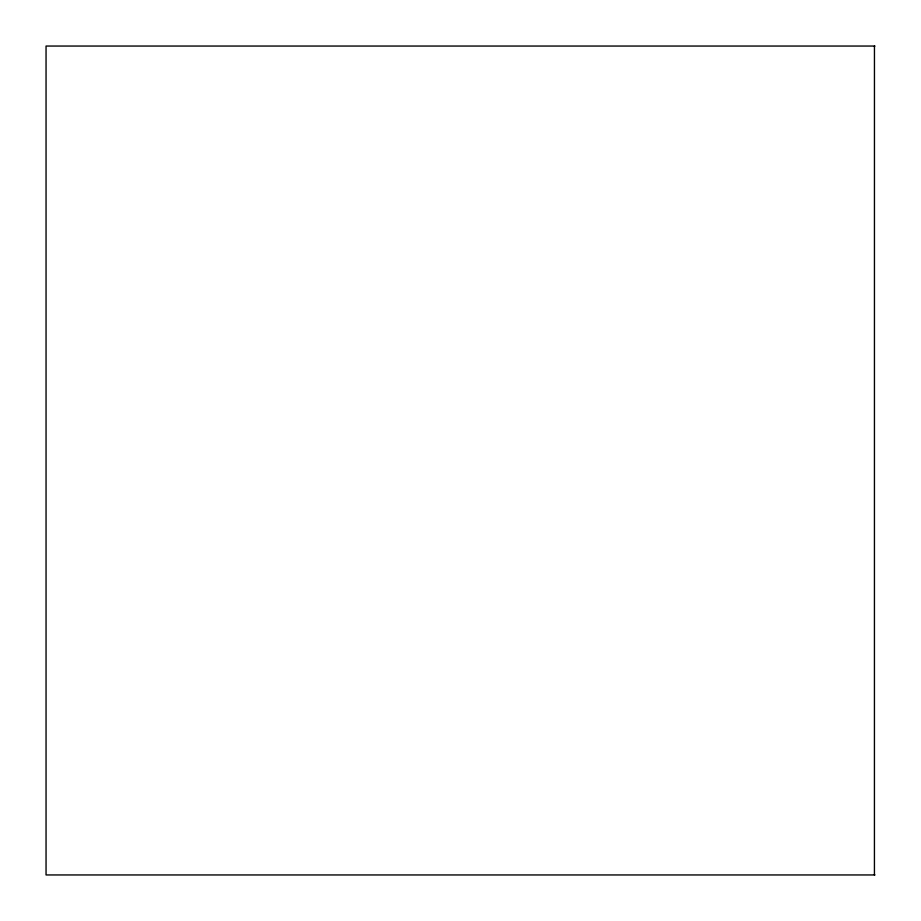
<?xml version="1.0" encoding="UTF-8"?>
<svg xmlns="http://www.w3.org/2000/svg" width="921" height="921" viewBox="0 0 921 921"><rect width="100%" height="100%" fill="white"/><g stroke="black" fill="none" stroke-linecap="round" stroke-linejoin="round"><path stroke-width="1.38" d="M874.432 874.95L874.455 46.05M874.95 46.05L46.05 46.05L46.05 874.95L874.95 874.95"/></g></svg>
